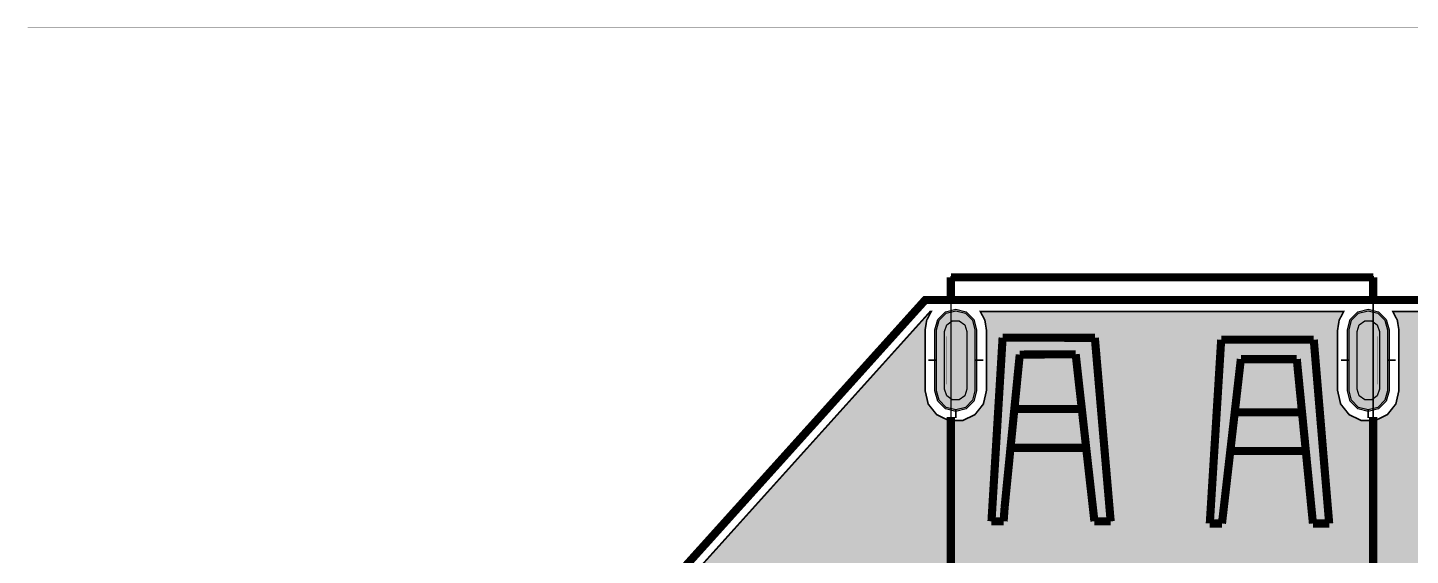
# Model space of a CAD drawing. Header units: millimetres. Extents: x -12.1 to 83.1, y -3.3 to 43.2.
# Drawn here: x -12.07 to 31.18, y 26.7 to 43.18 of the extents above; entities that cross this region are included whole.
import ezdxf

# ---------------------------------------------------------------- set-up
doc = ezdxf.new("R2010")
doc.units = ezdxf.units.MM
doc.header["$MEASUREMENT"] = 0
for name, color, linetype, true_color in [('Board-Outline-Layer', 7, 'Continuous', 0xff00ff), ('Bottom-Layer', 7, 'Continuous', 0x0000ff), ('Bottom-Paste-Mask-Layer', 7, 'Continuous', 0x800000), ('Bottom-Solder-Mask-Layer', 7, 'Continuous', 0xaa00ff), ('Component-Shape-Layer', 7, 'Continuous', 0x00cccc), ('Hole-Layer', 7, 'Continuous', 0x222222), ('Multi-Layer', 7, 'Continuous', 0xc0c0c0), ('Pin-Soldering-Layer', 7, 'Continuous', 0xcc9999), ('Top-Layer', 7, 'Continuous', 0xff0000), ('Top-Paste-Mask-Layer', 7, 'Continuous', 0x808080), ('Top-Silkscreen-Layer', 7, 'Continuous', 0xffcc00), ('Top-Solder-Mask-Layer', 7, 'Continuous', 0x800080)]:
    doc.layers.add(name, color=color, linetype=linetype, true_color=true_color)

msp = doc.modelspace()

# ---------------------------------------------------------------- hatches: boundary and pattern name
at = {"layer": 'Bottom-Layer'}
for points in [[(16.161, 34.313), (16.194, 34.313), (16.052, 34.042), (16.003, 33.74), (16.003, 31.84), (16.098, 31.424), (16.364, 31.091), (16.748, 30.906), (17.175, 30.906), (17.559, 31.091), (17.825, 31.424), (17.92, 31.84), (17.92, 33.74), (17.871, 34.042), (17.73, 34.313), (29.094, 34.313), (28.952, 34.042), (28.904, 33.74), (28.904, 31.84), (28.998, 31.424), (29.264, 31.091), (29.649, 30.906), (30.075, 30.906), (30.459, 31.091), (30.725, 31.424), (30.82, 31.84), (30.82, 33.74), (30.771, 34.042), (30.63, 34.313), (32.213, 34.313), (32.027, 34.013), (31.962, 33.666), (31.962, 31.766), (32.057, 31.35), (32.323, 31.017), (32.707, 30.832), (33.133, 30.832), (33.517, 31.017), (33.783, 31.35), (33.878, 31.766), (33.878, 33.666), (33.813, 34.013), (33.627, 34.313), (45.113, 34.313), (44.927, 34.013), (44.862, 33.666), (44.862, 31.766), (44.957, 31.35), (45.223, 31.017), (45.607, 30.832), (46.033, 30.832), (46.418, 31.017), (46.683, 31.35), (46.778, 31.766), (46.778, 33.666), (46.713, 34.013), (46.527, 34.313), (47.287, 34.313), (47.17, 34.062), (47.131, 33.789), (47.131, 31.889), (47.225, 31.473), (47.491, 31.139), (47.875, 30.954), (48.302, 30.954), (48.686, 31.139), (48.952, 31.473), (49.047, 31.889), (49.047, 33.789), (49.007, 34.062), (48.891, 34.313), (60.187, 34.313), (60.071, 34.062), (60.031, 33.789), (60.031, 31.889), (60.126, 31.473), (60.391, 31.139), (60.776, 30.954), (61.202, 30.954), (61.586, 31.139), (61.852, 31.473), (61.947, 31.889), (61.947, 33.789), (61.907, 34.062), (61.791, 34.313), (63.733, 34.313), (71.016, 27.03), (71.016, 7.641), (65.003, 1.628), (1.232, 1.628), (-3.452, 4.095), (-3.452, 12.562)], [(16.362, 33.74), (16.442, 34.04), (16.662, 34.26), (16.962, 34.34), (17.262, 34.26), (17.481, 34.04), (17.562, 33.74), (17.562, 31.84), (17.481, 31.54), (17.262, 31.32), (16.962, 31.24), (16.662, 31.32), (16.442, 31.54), (16.362, 31.84)], [(29.262, 33.74), (29.342, 34.04), (29.562, 34.26), (29.862, 34.34), (30.162, 34.26), (30.381, 34.04), (30.462, 33.74), (30.462, 31.84), (30.381, 31.54), (30.162, 31.32), (29.862, 31.24), (29.562, 31.32), (29.342, 31.54), (29.262, 31.84)]]:
    msp.add_hatch(color=256, dxfattribs=at).paths.add_polyline_path(points)
at = {"layer": 'Bottom-Paste-Mask-Layer'}
for points in [[(16.362, 33.74), (16.442, 34.04), (16.662, 34.26), (16.962, 34.34), (17.262, 34.26), (17.481, 34.04), (17.562, 33.74), (17.562, 31.84), (17.481, 31.54), (17.262, 31.32), (16.962, 31.24), (16.662, 31.32), (16.442, 31.54), (16.362, 31.84)], [(29.262, 33.74), (29.342, 34.04), (29.562, 34.26), (29.862, 34.34), (30.162, 34.26), (30.381, 34.04), (30.462, 33.74), (30.462, 31.84), (30.381, 31.54), (30.162, 31.32), (29.862, 31.24), (29.562, 31.32), (29.342, 31.54), (29.262, 31.84)]]:
    msp.add_hatch(color=256, dxfattribs=at).paths.add_polyline_path(points)
at = {"layer": 'Bottom-Solder-Mask-Layer'}
for points in [[(16.311, 33.74), (16.398, 34.065), (16.636, 34.304), (16.962, 34.391), (17.287, 34.304), (17.525, 34.065), (17.612, 33.74), (17.612, 31.84), (17.525, 31.515), (17.287, 31.276), (16.962, 31.189), (16.636, 31.276), (16.398, 31.515), (16.311, 31.84)], [(29.211, 33.74), (29.298, 34.065), (29.536, 34.304), (29.862, 34.391), (30.187, 34.304), (30.425, 34.065), (30.513, 33.74), (30.513, 31.84), (30.425, 31.515), (30.187, 31.276), (29.862, 31.189), (29.536, 31.276), (29.298, 31.515), (29.211, 31.84)]]:
    msp.add_hatch(color=256, dxfattribs=at).paths.add_polyline_path(points)
at = {"layer": 'Hole-Layer'}
for points in [[(16.612, 33.69), (16.678, 33.896), (16.853, 34.023), (17.07, 34.023), (17.245, 33.896), (17.312, 33.69), (17.312, 31.89), (17.245, 31.684), (17.07, 31.557), (16.853, 31.557), (16.678, 31.684), (16.612, 31.89)], [(29.512, 33.69), (29.579, 33.896), (29.754, 34.023), (29.97, 34.023), (30.145, 33.896), (30.212, 33.69), (30.212, 31.89), (30.145, 31.684), (29.97, 31.557), (29.754, 31.557), (29.579, 31.684), (29.512, 31.89)]]:
    msp.add_hatch(color=256, dxfattribs=at).paths.add_polyline_path(points)
at = {"layer": 'Multi-Layer'}
for points in [[(16.362, 33.74), (16.442, 34.04), (16.662, 34.26), (16.962, 34.34), (17.262, 34.26), (17.481, 34.04), (17.562, 33.74), (17.562, 31.84), (17.481, 31.54), (17.262, 31.32), (16.962, 31.24), (16.662, 31.32), (16.442, 31.54), (16.362, 31.84)], [(16.362, 33.74), (16.442, 34.04), (16.662, 34.26), (16.962, 34.34), (17.262, 34.26), (17.481, 34.04), (17.562, 33.74), (17.562, 31.84), (17.481, 31.54), (17.262, 31.32), (16.962, 31.24), (16.662, 31.32), (16.442, 31.54), (16.362, 31.84)], [(16.362, 33.74), (16.442, 34.04), (16.662, 34.26), (16.962, 34.34), (17.262, 34.26), (17.481, 34.04), (17.562, 33.74), (17.562, 31.84), (17.481, 31.54), (17.262, 31.32), (16.962, 31.24), (16.662, 31.32), (16.442, 31.54), (16.362, 31.84)], [(29.262, 33.74), (29.342, 34.04), (29.562, 34.26), (29.862, 34.34), (30.162, 34.26), (30.381, 34.04), (30.462, 33.74), (30.462, 31.84), (30.381, 31.54), (30.162, 31.32), (29.862, 31.24), (29.562, 31.32), (29.342, 31.54), (29.262, 31.84)], [(29.262, 33.74), (29.342, 34.04), (29.562, 34.26), (29.862, 34.34), (30.162, 34.26), (30.381, 34.04), (30.462, 33.74), (30.462, 31.84), (30.381, 31.54), (30.162, 31.32), (29.862, 31.24), (29.562, 31.32), (29.342, 31.54), (29.262, 31.84)], [(29.262, 33.74), (29.342, 34.04), (29.562, 34.26), (29.862, 34.34), (30.162, 34.26), (30.381, 34.04), (30.462, 33.74), (30.462, 31.84), (30.381, 31.54), (30.162, 31.32), (29.862, 31.24), (29.562, 31.32), (29.342, 31.54), (29.262, 31.84)]]:
    msp.add_hatch(color=256, dxfattribs=at).paths.add_polyline_path(points)
at = {"layer": 'Pin-Soldering-Layer'}
for points in [[(17.262, 32.04), (16.662, 32.04), (16.662, 33.54), (17.262, 33.54)], [(17.262, 32.04), (16.662, 32.04), (16.662, 33.54), (17.262, 33.54)], [(30.162, 32.04), (29.562, 32.04), (29.562, 33.54), (30.162, 33.54)], [(30.162, 32.04), (29.562, 32.04), (29.562, 33.54), (30.162, 33.54)]]:
    msp.add_hatch(color=256, dxfattribs=at).paths.add_polyline_path(points)
at = {"layer": 'Top-Layer'}
for points in [[(16.161, 34.313), (16.194, 34.313), (16.052, 34.042), (16.003, 33.74), (16.003, 31.84), (16.098, 31.424), (16.364, 31.091), (16.748, 30.906), (17.175, 30.906), (17.559, 31.091), (17.825, 31.424), (17.92, 31.84), (17.92, 33.74), (17.871, 34.042), (17.73, 34.313), (29.094, 34.313), (28.952, 34.042), (28.904, 33.74), (28.904, 31.84), (28.998, 31.424), (29.264, 31.091), (29.649, 30.906), (30.075, 30.906), (30.459, 31.091), (30.725, 31.424), (30.82, 31.84), (30.82, 33.74), (30.771, 34.042), (30.63, 34.313), (32.213, 34.313), (32.027, 34.013), (31.962, 33.666), (31.962, 31.766), (32.057, 31.35), (32.323, 31.017), (32.707, 30.832), (33.133, 30.832), (33.517, 31.017), (33.783, 31.35), (33.878, 31.766), (33.878, 33.666), (33.813, 34.013), (33.627, 34.313), (45.113, 34.313), (44.927, 34.013), (44.862, 33.666), (44.862, 31.766), (44.957, 31.35), (45.223, 31.017), (45.607, 30.832), (46.033, 30.832), (46.418, 31.017), (46.683, 31.35), (46.778, 31.766), (46.778, 33.666), (46.713, 34.013), (46.527, 34.313), (47.287, 34.313), (47.17, 34.062), (47.131, 33.789), (47.131, 31.889), (47.225, 31.473), (47.491, 31.139), (47.875, 30.954), (48.302, 30.954), (48.686, 31.139), (48.952, 31.473), (49.047, 31.889), (49.047, 33.789), (49.007, 34.062), (48.891, 34.313), (60.187, 34.313), (60.071, 34.062), (60.031, 33.789), (60.031, 31.889), (60.126, 31.473), (60.391, 31.139), (60.776, 30.954), (61.202, 30.954), (61.586, 31.139), (61.852, 31.473), (61.947, 31.889), (61.947, 33.789), (61.907, 34.062), (61.791, 34.313), (63.733, 34.313), (71.016, 27.03), (71.016, 7.641), (65.003, 1.628), (1.232, 1.628), (-3.452, 4.095), (-3.452, 12.562)], [(16.362, 33.74), (16.442, 34.04), (16.662, 34.26), (16.962, 34.34), (17.262, 34.26), (17.481, 34.04), (17.562, 33.74), (17.562, 31.84), (17.481, 31.54), (17.262, 31.32), (16.962, 31.24), (16.662, 31.32), (16.442, 31.54), (16.362, 31.84)], [(29.262, 33.74), (29.342, 34.04), (29.562, 34.26), (29.862, 34.34), (30.162, 34.26), (30.381, 34.04), (30.462, 33.74), (30.462, 31.84), (30.381, 31.54), (30.162, 31.32), (29.862, 31.24), (29.562, 31.32), (29.342, 31.54), (29.262, 31.84)]]:
    msp.add_hatch(color=256, dxfattribs=at).paths.add_polyline_path(points)
at = {"layer": 'Top-Paste-Mask-Layer'}
for points in [[(17.562, 31.84), (17.481, 31.54), (17.262, 31.32), (16.962, 31.24), (16.662, 31.32), (16.442, 31.54), (16.362, 31.84), (16.362, 33.74), (16.442, 34.04), (16.662, 34.26), (16.962, 34.34), (17.262, 34.26), (17.481, 34.04), (17.562, 33.74)], [(16.362, 33.74), (16.442, 34.04), (16.662, 34.26), (16.962, 34.34), (17.262, 34.26), (17.481, 34.04), (17.562, 33.74), (17.562, 31.84), (17.481, 31.54), (17.262, 31.32), (16.962, 31.24), (16.662, 31.32), (16.442, 31.54), (16.362, 31.84)], [(17.562, 31.84), (17.481, 31.54), (17.262, 31.32), (16.962, 31.24), (16.662, 31.32), (16.442, 31.54), (16.362, 31.84), (16.362, 33.74), (16.442, 34.04), (16.662, 34.26), (16.962, 34.34), (17.262, 34.26), (17.481, 34.04), (17.562, 33.74)], [(30.462, 31.84), (30.381, 31.54), (30.162, 31.32), (29.862, 31.24), (29.562, 31.32), (29.342, 31.54), (29.262, 31.84), (29.262, 33.74), (29.342, 34.04), (29.562, 34.26), (29.862, 34.34), (30.162, 34.26), (30.381, 34.04), (30.462, 33.74)], [(29.262, 33.74), (29.342, 34.04), (29.562, 34.26), (29.862, 34.34), (30.162, 34.26), (30.381, 34.04), (30.462, 33.74), (30.462, 31.84), (30.381, 31.54), (30.162, 31.32), (29.862, 31.24), (29.562, 31.32), (29.342, 31.54), (29.262, 31.84)], [(30.462, 31.84), (30.381, 31.54), (30.162, 31.32), (29.862, 31.24), (29.562, 31.32), (29.342, 31.54), (29.262, 31.84), (29.262, 33.74), (29.342, 34.04), (29.562, 34.26), (29.862, 34.34), (30.162, 34.26), (30.381, 34.04), (30.462, 33.74)]]:
    msp.add_hatch(color=256, dxfattribs=at).paths.add_polyline_path(points)
at = {"layer": 'Top-Solder-Mask-Layer'}
for points in [[(16.311, 33.74), (16.398, 34.065), (16.636, 34.304), (16.962, 34.391), (17.287, 34.304), (17.525, 34.065), (17.612, 33.74), (17.612, 31.84), (17.525, 31.515), (17.287, 31.276), (16.962, 31.189), (16.636, 31.276), (16.398, 31.515), (16.311, 31.84)], [(29.211, 33.74), (29.298, 34.065), (29.536, 34.304), (29.862, 34.391), (30.187, 34.304), (30.425, 34.065), (30.513, 33.74), (30.513, 31.84), (30.425, 31.515), (30.187, 31.276), (29.862, 31.189), (29.536, 31.276), (29.298, 31.515), (29.211, 31.84)]]:
    msp.add_hatch(color=256, dxfattribs=at).paths.add_polyline_path(points)

# ---------------------------------------------------------------- linework, layer by layer
at = {"layer": 'Board-Outline-Layer', "const_width": 0.254}
msp.add_lwpolyline([(1.143, 1.27), (-3.81, 3.878), (-3.81, 12.7), (16.002, 34.671), (63.881, 34.671), (71.374, 27.178), (71.374, 7.493), (65.151, 1.27)], close=True, dxfattribs=at)
at = {"layer": 'Bottom-Layer', "const_width": 0.00508}
msp.add_lwpolyline([(-7.493, -2.159), (-7.493, 37.338), (78.105, 37.338), (78.105, -2.159)], close=True, dxfattribs=at)
at = {"layer": 'Bottom-Layer', "const_width": 0.0508}
for points in [[(-3.452, 12.562), (16.161, 34.313), (16.194, 34.313), (16.052, 34.042), (16.003, 33.74), (16.003, 31.84), (16.098, 31.424), (16.364, 31.091), (16.748, 30.906), (17.175, 30.906), (17.559, 31.091), (17.825, 31.424), (17.92, 31.84), (17.92, 33.74), (17.871, 34.042), (17.73, 34.313), (29.094, 34.313), (28.952, 34.042), (28.904, 33.74), (28.904, 31.84), (28.998, 31.424), (29.264, 31.091), (29.649, 30.906), (30.075, 30.906), (30.459, 31.091), (30.725, 31.424), (30.82, 31.84), (30.82, 33.74), (30.771, 34.042), (30.63, 34.313), (32.213, 34.313)], [(16.364, 32.79), (16.105, 32.79)], [(17.559, 32.79), (17.818, 32.79)], [(29.264, 32.79), (29.005, 32.79)], [(30.459, 32.79), (30.718, 32.79)], [(16.962, 31.243), (16.962, 30.984)], [(29.862, 31.243), (29.862, 30.984)]]:
    msp.add_lwpolyline(points, dxfattribs=at)
at = {"layer": 'Bottom-Layer'}
for points in [[(16.362, 33.74), (16.442, 34.04), (16.662, 34.26), (16.962, 34.34), (17.262, 34.26), (17.481, 34.04), (17.562, 33.74), (17.562, 31.84), (17.481, 31.54), (17.262, 31.32), (16.962, 31.24), (16.662, 31.32), (16.442, 31.54), (16.362, 31.84)], [(29.262, 33.74), (29.342, 34.04), (29.562, 34.26), (29.862, 34.34), (30.162, 34.26), (30.381, 34.04), (30.462, 33.74), (30.462, 31.84), (30.381, 31.54), (30.162, 31.32), (29.862, 31.24), (29.562, 31.32), (29.342, 31.54), (29.262, 31.84)]]:
    msp.add_lwpolyline(points, close=True, dxfattribs=at)
at = {"layer": 'Bottom-Paste-Mask-Layer'}
for points in [[(16.362, 33.74), (16.442, 34.04), (16.662, 34.26), (16.962, 34.34), (17.262, 34.26), (17.481, 34.04), (17.562, 33.74), (17.562, 31.84), (17.481, 31.54), (17.262, 31.32), (16.962, 31.24), (16.662, 31.32), (16.442, 31.54), (16.362, 31.84)], [(29.262, 33.74), (29.342, 34.04), (29.562, 34.26), (29.862, 34.34), (30.162, 34.26), (30.381, 34.04), (30.462, 33.74), (30.462, 31.84), (30.381, 31.54), (30.162, 31.32), (29.862, 31.24), (29.562, 31.32), (29.342, 31.54), (29.262, 31.84)]]:
    msp.add_lwpolyline(points, close=True, dxfattribs=at)
at = {"layer": 'Bottom-Solder-Mask-Layer'}
for points in [[(16.311, 33.74), (16.398, 34.065), (16.636, 34.304), (16.962, 34.391), (17.287, 34.304), (17.525, 34.065), (17.612, 33.74), (17.612, 31.84), (17.525, 31.515), (17.287, 31.276), (16.962, 31.189), (16.636, 31.276), (16.398, 31.515), (16.311, 31.84)], [(29.211, 33.74), (29.298, 34.065), (29.536, 34.304), (29.862, 34.391), (30.187, 34.304), (30.425, 34.065), (30.513, 33.74), (30.513, 31.84), (30.425, 31.515), (30.187, 31.276), (29.862, 31.189), (29.536, 31.276), (29.298, 31.515), (29.211, 31.84)]]:
    msp.add_lwpolyline(points, close=True, dxfattribs=at)
at = {"layer": 'Component-Shape-Layer', "const_width": 0.0508}
msp.add_lwpolyline([(16.812, 35.395), (30.012, 35.395), (30.012, 25.395), (16.812, 25.395)], close=True, dxfattribs=at)
msp.add_lwpolyline([(16.812, 35.395), (30.012, 35.395), (30.012, 25.395), (16.812, 25.395)], close=True, dxfattribs=at)
at = {"layer": 'Hole-Layer'}
for points in [[(16.612, 33.69), (16.678, 33.896), (16.853, 34.023), (17.07, 34.023), (17.245, 33.896), (17.312, 33.69), (17.312, 31.89), (17.245, 31.684), (17.07, 31.557), (16.853, 31.557), (16.678, 31.684), (16.612, 31.89)], [(29.512, 33.69), (29.579, 33.896), (29.754, 34.023), (29.97, 34.023), (30.145, 33.896), (30.212, 33.69), (30.212, 31.89), (30.145, 31.684), (29.97, 31.557), (29.754, 31.557), (29.579, 31.684), (29.512, 31.89)]]:
    msp.add_lwpolyline(points, close=True, dxfattribs=at)
at = {"layer": 'Multi-Layer'}
for points in [[(16.362, 33.74), (16.442, 34.04), (16.662, 34.26), (16.962, 34.34), (17.262, 34.26), (17.481, 34.04), (17.562, 33.74), (17.562, 31.84), (17.481, 31.54), (17.262, 31.32), (16.962, 31.24), (16.662, 31.32), (16.442, 31.54), (16.362, 31.84)], [(16.362, 33.74), (16.442, 34.04), (16.662, 34.26), (16.962, 34.34), (17.262, 34.26), (17.481, 34.04), (17.562, 33.74), (17.562, 31.84), (17.481, 31.54), (17.262, 31.32), (16.962, 31.24), (16.662, 31.32), (16.442, 31.54), (16.362, 31.84)], [(16.362, 33.74), (16.442, 34.04), (16.662, 34.26), (16.962, 34.34), (17.262, 34.26), (17.481, 34.04), (17.562, 33.74), (17.562, 31.84), (17.481, 31.54), (17.262, 31.32), (16.962, 31.24), (16.662, 31.32), (16.442, 31.54), (16.362, 31.84)], [(29.262, 33.74), (29.342, 34.04), (29.562, 34.26), (29.862, 34.34), (30.162, 34.26), (30.381, 34.04), (30.462, 33.74), (30.462, 31.84), (30.381, 31.54), (30.162, 31.32), (29.862, 31.24), (29.562, 31.32), (29.342, 31.54), (29.262, 31.84)], [(29.262, 33.74), (29.342, 34.04), (29.562, 34.26), (29.862, 34.34), (30.162, 34.26), (30.381, 34.04), (30.462, 33.74), (30.462, 31.84), (30.381, 31.54), (30.162, 31.32), (29.862, 31.24), (29.562, 31.32), (29.342, 31.54), (29.262, 31.84)], [(29.262, 33.74), (29.342, 34.04), (29.562, 34.26), (29.862, 34.34), (30.162, 34.26), (30.381, 34.04), (30.462, 33.74), (30.462, 31.84), (30.381, 31.54), (30.162, 31.32), (29.862, 31.24), (29.562, 31.32), (29.342, 31.54), (29.262, 31.84)]]:
    msp.add_lwpolyline(points, close=True, dxfattribs=at)
at = {"layer": 'Pin-Soldering-Layer', "const_width": 0.00508}
for points in [[(17.262, 32.04), (16.662, 32.04), (16.662, 33.54), (17.262, 33.54)], [(17.262, 32.04), (16.662, 32.04), (16.662, 33.54), (17.262, 33.54)], [(30.162, 32.04), (29.562, 32.04), (29.562, 33.54), (30.162, 33.54)], [(30.162, 32.04), (29.562, 32.04), (29.562, 33.54), (30.162, 33.54)]]:
    msp.add_lwpolyline(points, close=True, dxfattribs=at)
at = {"layer": 'Top-Layer', "const_width": 0.00508}
msp.add_lwpolyline([(-12.065, -3.302), (-12.065, 43.18), (83.058, 43.18), (83.058, -3.302)], close=True, dxfattribs=at)
at = {"layer": 'Top-Layer', "const_width": 0.0508}
msp.add_lwpolyline([(-3.452, 12.562), (16.161, 34.313), (16.194, 34.313), (16.052, 34.042), (16.003, 33.74), (16.003, 31.84), (16.098, 31.424), (16.364, 31.091), (16.748, 30.906), (17.175, 30.906), (17.559, 31.091), (17.825, 31.424), (17.92, 31.84), (17.92, 33.74), (17.871, 34.042), (17.73, 34.313), (29.094, 34.313), (28.952, 34.042), (28.904, 33.74), (28.904, 31.84), (28.998, 31.424), (29.264, 31.091), (29.649, 30.906), (30.075, 30.906), (30.459, 31.091), (30.725, 31.424), (30.82, 31.84), (30.82, 33.74), (30.771, 34.042), (30.63, 34.313), (32.213, 34.313)], dxfattribs=at)
at = {"layer": 'Top-Layer'}
for points in [[(16.362, 33.74), (16.442, 34.04), (16.662, 34.26), (16.962, 34.34), (17.262, 34.26), (17.481, 34.04), (17.562, 33.74), (17.562, 31.84), (17.481, 31.54), (17.262, 31.32), (16.962, 31.24), (16.662, 31.32), (16.442, 31.54), (16.362, 31.84)], [(29.262, 33.74), (29.342, 34.04), (29.562, 34.26), (29.862, 34.34), (30.162, 34.26), (30.381, 34.04), (30.462, 33.74), (30.462, 31.84), (30.381, 31.54), (30.162, 31.32), (29.862, 31.24), (29.562, 31.32), (29.342, 31.54), (29.262, 31.84)]]:
    msp.add_lwpolyline(points, close=True, dxfattribs=at)
at = {"layer": 'Top-Paste-Mask-Layer', "const_width": 0.00508}
for points in [[(17.562, 31.84), (17.481, 31.54), (17.262, 31.32), (16.962, 31.24), (16.662, 31.32), (16.442, 31.54), (16.362, 31.84), (16.362, 33.74), (16.442, 34.04), (16.662, 34.26), (16.962, 34.34), (17.262, 34.26), (17.481, 34.04), (17.562, 33.74)], [(17.562, 31.84), (17.481, 31.54), (17.262, 31.32), (16.962, 31.24), (16.662, 31.32), (16.442, 31.54), (16.362, 31.84), (16.362, 33.74), (16.442, 34.04), (16.662, 34.26), (16.962, 34.34), (17.262, 34.26), (17.481, 34.04), (17.562, 33.74)], [(30.462, 31.84), (30.381, 31.54), (30.162, 31.32), (29.862, 31.24), (29.562, 31.32), (29.342, 31.54), (29.262, 31.84), (29.262, 33.74), (29.342, 34.04), (29.562, 34.26), (29.862, 34.34), (30.162, 34.26), (30.381, 34.04), (30.462, 33.74)], [(30.462, 31.84), (30.381, 31.54), (30.162, 31.32), (29.862, 31.24), (29.562, 31.32), (29.342, 31.54), (29.262, 31.84), (29.262, 33.74), (29.342, 34.04), (29.562, 34.26), (29.862, 34.34), (30.162, 34.26), (30.381, 34.04), (30.462, 33.74)]]:
    msp.add_lwpolyline(points, close=True, dxfattribs=at)
at = {"layer": 'Top-Paste-Mask-Layer'}
for points in [[(16.362, 33.74), (16.442, 34.04), (16.662, 34.26), (16.962, 34.34), (17.262, 34.26), (17.481, 34.04), (17.562, 33.74), (17.562, 31.84), (17.481, 31.54), (17.262, 31.32), (16.962, 31.24), (16.662, 31.32), (16.442, 31.54), (16.362, 31.84)], [(29.262, 33.74), (29.342, 34.04), (29.562, 34.26), (29.862, 34.34), (30.162, 34.26), (30.381, 34.04), (30.462, 33.74), (30.462, 31.84), (30.381, 31.54), (30.162, 31.32), (29.862, 31.24), (29.562, 31.32), (29.342, 31.54), (29.262, 31.84)]]:
    msp.add_lwpolyline(points, close=True, dxfattribs=at)
at = {"layer": 'Top-Silkscreen-Layer', "const_width": 0.254}
for points in [[(30.016, 35.38), (16.808, 35.38)], [(16.808, 35.38), (16.808, 34.557)], [(30.016, 35.38), (16.808, 35.38)], [(16.808, 35.38), (16.808, 34.557)], [(30.016, 34.557), (30.016, 35.38)], [(30.016, 34.557), (30.016, 35.38)], [(18.078, 27.76), (18.426, 33.497)], [(18.078, 27.76), (18.426, 33.497)], [(18.426, 33.497), (21.311, 33.492)], [(18.426, 33.497), (21.311, 33.492)], [(21.311, 33.492), (21.806, 27.757)], [(21.311, 33.492), (21.806, 27.757)], [(24.906, 27.691), (25.262, 33.432)], [(24.906, 27.691), (25.262, 33.432)], [(25.262, 33.432), (28.158, 33.432)], [(25.262, 33.432), (28.158, 33.432)], [(28.158, 33.432), (28.64, 27.691)], [(28.158, 33.432), (28.64, 27.691)], [(18.962, 32.968), (18.488, 28.19)], [(18.962, 32.968), (18.488, 28.19)], [(20.712, 32.979), (18.962, 32.968)], [(20.712, 32.979), (18.962, 32.968)], [(20.787, 32.301), (20.712, 32.979)], [(20.787, 32.301), (20.712, 32.979)], [(25.877, 32.826), (25.287, 27.691)], [(25.877, 32.826), (25.287, 27.691)], [(27.627, 32.826), (25.877, 32.826)], [(27.627, 32.826), (25.877, 32.826)], [(28.132, 27.691), (27.627, 32.826)], [(28.132, 27.691), (27.627, 32.826)], [(21.297, 27.761), (20.787, 32.301)], [(21.297, 27.761), (20.787, 32.301)], [(16.808, 31.023), (16.808, 25.347)], [(16.808, 31.023), (16.808, 25.347)], [(20.834, 31.266), (18.804, 31.266)], [(20.834, 31.266), (18.804, 31.266)], [(27.715, 31.166), (25.685, 31.166)], [(27.715, 31.166), (25.685, 31.166)], [(30.016, 25.347), (30.016, 31.023)], [(30.016, 25.347), (30.016, 31.023)], [(20.974, 30.055), (18.713, 30.055)], [(20.974, 30.055), (18.713, 30.055)], [(27.855, 29.956), (25.595, 29.956)], [(27.855, 29.956), (25.595, 29.956)], [(18.488, 28.19), (18.458, 27.76)], [(18.488, 28.19), (18.458, 27.76)], [(18.458, 27.76), (18.078, 27.76)], [(18.458, 27.76), (18.078, 27.76)], [(21.806, 27.757), (21.297, 27.761)], [(21.806, 27.757), (21.297, 27.761)], [(25.287, 27.691), (24.906, 27.691)], [(25.287, 27.691), (24.906, 27.691)], [(28.64, 27.691), (28.132, 27.691)], [(28.64, 27.691), (28.132, 27.691)]]:
    msp.add_lwpolyline(points, dxfattribs=at)
at = {"layer": 'Top-Solder-Mask-Layer'}
for points in [[(16.311, 33.74), (16.398, 34.065), (16.636, 34.304), (16.962, 34.391), (17.287, 34.304), (17.525, 34.065), (17.612, 33.74), (17.612, 31.84), (17.525, 31.515), (17.287, 31.276), (16.962, 31.189), (16.636, 31.276), (16.398, 31.515), (16.311, 31.84)], [(29.211, 33.74), (29.298, 34.065), (29.536, 34.304), (29.862, 34.391), (30.187, 34.304), (30.425, 34.065), (30.513, 33.74), (30.513, 31.84), (30.425, 31.515), (30.187, 31.276), (29.862, 31.189), (29.536, 31.276), (29.298, 31.515), (29.211, 31.84)]]:
    msp.add_lwpolyline(points, close=True, dxfattribs=at)

doc.saveas('drawing.dxf')
